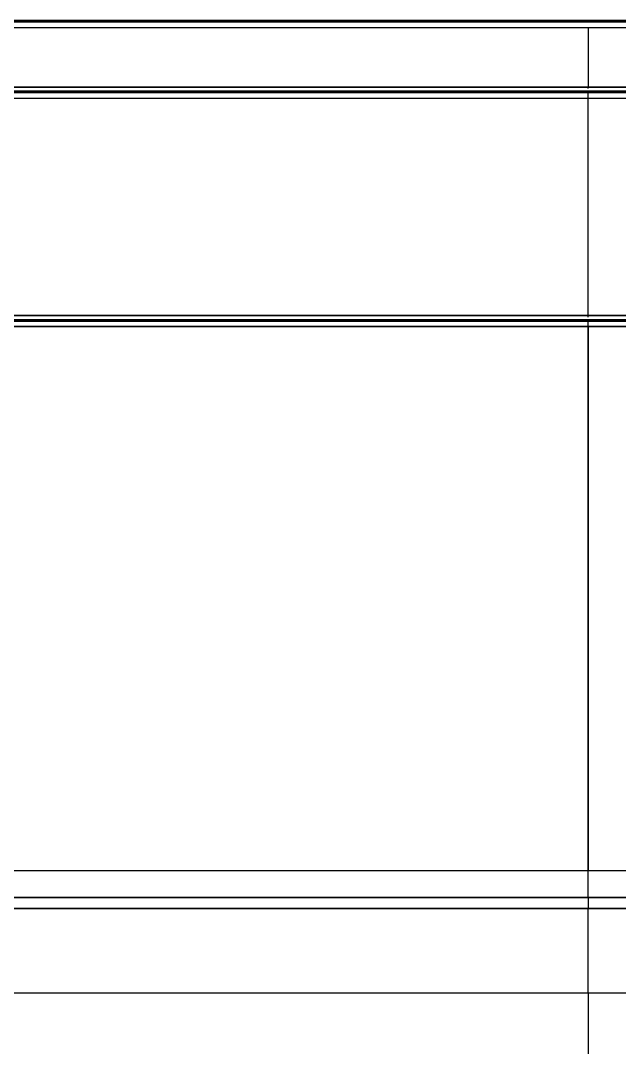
# Model space of a CAD drawing. Header units: metres. Extents: x -127 to 754, y 0 to 641.
# Drawn here: x 533.6 to 643.8, y 115.5 to 304.3 of the extents above; entities that cross this region are included whole.
import ezdxf

# ---------------------------------------------------------------- set-up
doc = ezdxf.new("R2010")
doc.units = ezdxf.units.M

msp = doc.modelspace()

# ---------------------------------------------------------------- linework, layer by layer
for p, q in [((127.4, 304.25, -71.83), (700.09, 304.25, -505.03)), ((700, 304.25, -91.02), (127.4, 304.25, -89.83)), ((127.4, 304, -72.27), (700.09, 304, -505.3)), ((700, 304, -91.02), (127.4, 304, -90.09)), ((127.4, 303, -73.02), (700.09, 303, -506.77)), ((127.4, 303, -90.27), (700, 303, -91.02)), ((421.5, 303, -976.6), (754, 303, -586.02)), ((638.09, 303, -665.26), (638.09, 292, -665.26)), ((638.09, 303, -666.26), (638.09, 303, -665.26)), ((638.09, 303, -757.22), (638.09, 292, -757.22)), ((638.09, 303, -757.72), (638.09, 303, -757.22)), ((638.09, 303, -759.22), (638.09, 292, -759.22)), ((638.09, 303, -759.72), (638.09, 303, -759.22)), ((127.4, 292, -72.27), (700.09, 292, -506.77)), ((127.4, 292, -90.27), (700, 292, -91.02)), ((127.4, 291.25, -71.83), (700.09, 291.25, -506.33)), ((127.4, 291, -72.08), (700.09, 291, -506.77)), ((754, 292, -586.02), (421.5, 292, -975.6)), ((754, 291.25, -586.02), (421.5, 291.25, -976.04)), ((754, 291, -586.02), (421.5, 291, -975.79)), ((638.09, 291.73, -665.81), (638.09, 292, -665.26)), ((638.09, 291.73, -757.77), (638.09, 292, -757.22)), ((638.09, 291.73, -759.77), (638.09, 292, -759.22)), ((638.09, 290, -665.26), (638.09, 291, -665.26)), ((638.09, 290, -757.22), (638.09, 291, -757.22)), ((638.09, 290, -759.22), (638.09, 291, -759.22)), ((127.4, 290, -73.02), (700.09, 290, -506.77)), ((127.4, 290, -90.27), (700, 290, -91.02)), ((421.5, 290, -975.6), (754, 290, -586.02)), ((638.09, 250, -664.51), (638.09, 290, -664.51)), ((638.09, 250, -756.47), (638.09, 290, -756.47)), ((638.09, 250, -758.47), (638.09, 290, -758.47)), ((127.4, 250, -73.02), (754, 250, -544.06)), ((700, 250, -91.02), (127.4, 250, -90.27)), ((127.4, 249.25, -71.83), (728.09, 249.25, -516.95)), ((638.09, 249.25, -665.68), (421.5, 249.25, -976.06)), ((754, 250, -628.06), (452, 250, -767.85)), ((638.09, 249.73, -665.81), (638.09, 250, -665.26)), ((638.09, 249.73, -757.77), (638.09, 250, -757.22)), ((638.09, 249.73, -759.77), (638.09, 250, -759.22)), ((638.09, 250, -756.47), (638.09, 250, -756.47)), ((754, 249.25, -626.85), (638.09, 249.25, -665.68)), ((127.4, 249, -72.08), (700.09, 249, -506.77)), ((127.4, 248, -73.02), (700.09, 248, -506.77)), ((127.4, 248, -90.27), (700, 248, -91.02)), ((638.09, 249, -665.26), (421.5, 249, -975.79)), ((638.09, 248, -665.26), (421.5, 248, -975.6)), ((754, 249, -627.12), (638.09, 249, -665.26)), ((638.09, 249, -665.26), (638.09, 249, -665.45)), ((638.09, 248, -665.26), (638.09, 249, -665.26)), ((638.09, 248, -757.22), (638.09, 249, -757.22)), ((638.09, 249, -757.22), (638.09, 249, -757.41)), ((638.09, 249, -759.22), (638.09, 249, -759.41)), ((638.09, 248, -759.22), (638.09, 249, -759.22)), ((754, 248, -627.31), (638.09, 248, -665.26)), ((638.09, 148, -664.51), (638.09, 248, -664.51)), ((638.09, 248, -757.22), (638.09, 248, -756.47)), ((638.09, 248, -758.47), (638.09, 148, -758.47)), ((638.09, 248, -756.47), (638.09, 148, -756.47)), ((127.4, 148, -73.02), (700, 148, -109.02)), ((127.4, 148, -89.52), (700, 148, -91.02)), ((452, 148, -768.6), (638.09, 148, -666.02)), ((638.09, 143, -666.02), (638.09, 148, -666.02)), ((638.09, 148, -666.02), (754, 148, -585.66)), ((127.4, 143, -71.98), (700, 143, -109.02)), ((754, 143, -586.02), (421.5, 143, -976.35)), ((638.09, 143, -665.56), (638.09, 141, -665.56)), ((638.09, 143, -665.56), (638.09, 143, -666.02)), ((127.4, 141, -73.02), (700, 141, -109.02)), ((700, 141, -91.02), (127.4, 141, -89.98)), ((754, 141, -586.02), (452, 141, -768.14)), ((638.09, 125.5, -664.52), (638.09, 141, -664.52)), ((127.4, 125.5, -74.02), (700, 125.5, -109.02)), ((452, 125.5, -767.1), (728.09, 125.5, -656.06)), ((638.09, 125.5, -766.1), (638.09, 119.5, -766.1)), ((638.09, 119.5, -766.1), (638.09, 8, -766.1))]:
    msp.add_line(p, q)

doc.saveas('drawing.dxf')
